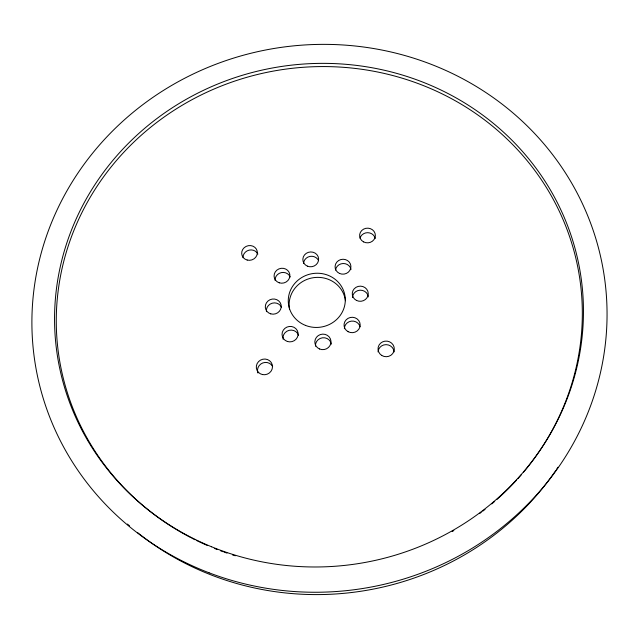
<?xml version="1.0" encoding="UTF-8"?>
<svg xmlns="http://www.w3.org/2000/svg" width="639" height="639" viewBox="0 0 639 639"><rect width="100%" height="100%" fill="white"/><g stroke="black" fill="none" stroke-linecap="round" stroke-linejoin="round"><path stroke-width="0.96" d="M175.901 529.236A263.3 250.296 -8.5 0 1 103.989 176.276A263.3 250.296 -8.5 0 1 477.868 115.012A263.3 250.296 -8.5 0 1 523.437 472.285M521.592 474.442A263.3 250.296 -8.5 0 1 517.83 478.715M516.552 480.121A263.3 250.296 -8.5 0 1 496.846 499.514M494.682 501.415A263.3 250.296 -8.5 0 1 491.758 503.907M485.049 509.371A263.3 250.296 -8.5 0 1 482.764 511.144M481.231 512.318A263.3 250.296 -8.5 0 1 479.689 513.476M453.842 530.562A263.3 250.296 -8.5 0 1 452.156 531.536M235.28 555.778A263.3 250.296 -8.5 0 1 232.508 554.908M226.997 553.086A263.3 250.296 -8.5 0 1 224.265 552.136M223.354 551.808A263.3 250.296 -8.5 0 1 220.639 550.818M217.036 549.452A263.3 250.296 -8.5 0 1 214.345 548.39M207.252 545.426A263.3 250.296 -8.5 0 1 196.804 540.618M195.087 539.771A263.3 250.296 -8.5 0 1 191.684 538.054M190.829 537.615A263.3 250.296 -8.5 0 1 176.715 529.723M289.499 309.004A28.276 26.846 -8.5 0 1 313.453 277.685A28.276 26.846 -8.5 0 1 345.427 300.745M275.066 280.369A7.852 7.396 -12.3 0 1 281.296 272.613A7.852 7.396 -12.3 0 1 290.218 277.014M303.565 263.46A7.828 7.348 -8.5 0 1 309.963 256.415A7.828 7.348 -8.5 0 1 318.565 260.608M335.531 270.049A7.852 7.396 -4.7 0 1 343.063 263.516A7.852 7.396 -4.7 0 1 351.027 269.426M352.496 297.518A7.924 7.508 -2.3 0 1 360.116 290.186A7.924 7.508 -2.3 0 1 368.296 296.895M344.365 328.726A7.987 7.636 -3.3 0 1 360.069 326.697M315.474 346.194A8.011 7.692 -8.5 0 1 322.471 337.791A8.011 7.692 -8.5 0 1 331.353 344.141M283.093 339.229A7.987 7.636 -13.8 0 1 289.052 330.347A7.987 7.636 -13.8 0 1 298.541 335.307M266.447 311.656A7.924 7.508 -14.7 0 1 272.19 303.206A7.924 7.508 -14.7 0 1 281.559 307.351M360.021 238.163A7.804 7.277 -2.1 0 1 367.832 232.684A7.804 7.277 -2.1 0 1 375.237 238.563M257.972 373.024A8.059 7.74 -20.4 0 1 257.813 372.561M257.685 372.098A8.059 7.74 -20.4 0 1 272.637 366.443M242.98 257.693A7.804 7.277 -14.9 0 1 249.05 250.153A7.804 7.277 -14.9 0 1 257.868 254.082M378.024 351.865A8.059 7.748 3.4 0 1 386.044 344.637A8.059 7.748 3.4 0 1 394.103 351.889M557.975 467.221A281.991 268.604 -8.5 0 1 556.377 469.593M555.842 470.384A281.991 268.604 -8.5 0 1 137.641 532.646M129.589 525.937A281.991 268.604 -8.5 0 1 127.449 524.06M305.458 325.387A28.555 27.078 -8.5 0 0 345.116 296.808A28.555 27.078 -8.5 0 0 299.779 278.828A28.555 27.078 -8.5 0 0 305.458 325.387M279.283 282.821A7.932 7.46 -12.2 0 0 289.771 274.227A7.932 7.46 -12.2 0 0 276.887 270.129A7.932 7.46 -12.2 0 0 279.283 282.821M307.415 266.159A7.908 7.412 -8.5 0 0 318.605 258.571A7.908 7.412 -8.5 0 0 306.201 253.379A7.908 7.412 -8.5 0 0 307.415 266.159M339.493 273.436A7.932 7.46 -4.7 0 0 350.907 266.143A7.932 7.46 -4.7 0 0 338.59 260.552A7.932 7.46 -4.7 0 0 339.493 273.436M356.53 300.45A8.003 7.58 -2.4 0 0 368.248 293.397A8.003 7.58 -2.4 0 0 355.987 287.334A8.003 7.58 -2.4 0 0 356.53 300.45M348.119 331.697A8.067 7.7 -3.3 0 0 360.172 324.9A8.067 7.7 -3.3 0 0 348.039 318.35A8.067 7.7 -3.3 0 0 348.119 331.697M319.54 348.982A8.091 7.756 -8.5 0 0 330.962 341.074A8.091 7.756 -8.5 0 0 318.246 335.603A8.091 7.756 -8.5 0 0 319.54 348.982M287.366 341.466A8.059 7.7 -13.7 0 0 298.006 332.615A8.059 7.7 -13.7 0 0 284.898 328.35A8.059 7.7 -13.7 0 0 287.366 341.466M270.76 313.861A8.003 7.58 -14.6 0 0 281.064 304.835A8.003 7.58 -14.6 0 0 267.949 301.049A8.003 7.58 -14.6 0 0 270.76 313.861M247.189 260.049A7.876 7.341 -14.9 0 0 257.174 251.063A7.876 7.341 -14.9 0 0 244.202 247.684A7.876 7.341 -14.9 0 0 247.189 260.049M262.509 374.574A8.139 7.812 -20.2 0 0 272.166 364.462A8.139 7.812 -20.2 0 0 258.523 361.634A8.139 7.812 -20.2 0 0 262.509 374.574M381.699 355.412A8.139 7.812 3.2 0 0 394.287 349.381A8.139 7.812 3.2 0 0 382.505 341.905A8.139 7.812 3.2 0 0 381.699 355.412M363.551 241.877A7.876 7.341 -2.1 0 0 375.365 235.456A7.876 7.341 -2.1 0 0 363.543 229.161A7.876 7.341 -2.1 0 0 363.551 241.877M209.113 572.816A287.885 273.628 -8.5 0 0 604.638 278.836A287.885 273.628 -8.5 0 0 144.67 103.278A287.885 273.628 -8.5 0 0 209.113 572.816M211.613 546.792A264.738 251.518 -8.5 0 0 581.993 284.914A264.738 251.518 -8.5 0 0 163.4 113.806A264.738 251.518 -8.5 0 0 211.613 546.792"/></g></svg>
